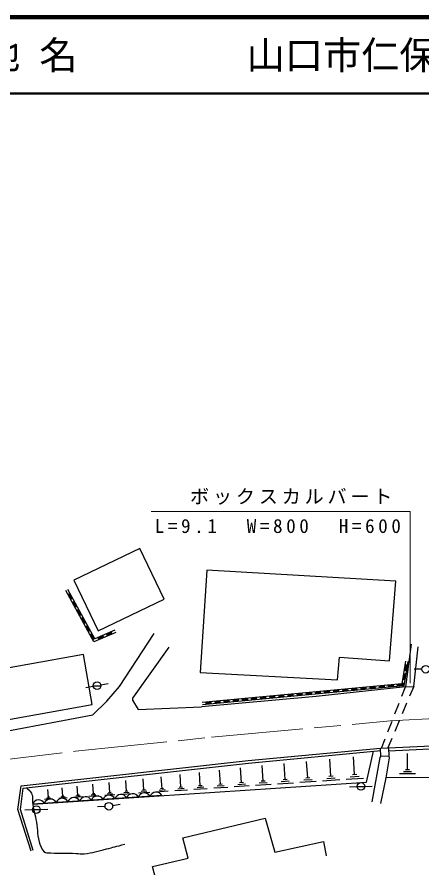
# Model space of a CAD drawing. Units: millimetres, scale not verified. Extents: x 40000 to 680000, y 20000 to 380000.
# Drawn here: x 374959 to 427994, y 268541 to 380000 of the extents above; entities that cross this region are included whole.
import ezdxf
from ezdxf.enums import TextEntityAlignment as Align

# ---------------------------------------------------------------- set-up
doc = ezdxf.new("R2010")
doc.units = ezdxf.units.MM
doc.header["$LTSCALE"] = 1000
doc.linetypes.add('CHAIN', pattern=[18.5, 12, -1.5, 3.5, -1.5])
for name, color, linetype, lineweight in [('M-BGD', 7, 'Continuous', 25), ('M-BGD-EXST', 7, 'Continuous', 25), ('M-BMK', 2, 'CHAIN', 13), ('M-STR-HTXT', 7, 'Continuous', 13), ('M-TTL', 2, 'Continuous', 140), ('M-TTL-LINE', 7, 'Continuous', 50)]:
    doc.layers.add(name, color=color, linetype=linetype, lineweight=lineweight)
doc.layers.add('M-TTL-TXT', color=7, linetype='Continuous')
doc.styles.add('ＭＳ ゴシック', font='')
doc.styles.get('ＭＳ ゴシック').set_extended_font_data('MS Gothic')

msp = doc.modelspace()

# ---------------------------------------------------------------- linework, layer by layer
at = {"layer": 'M-BGD'}
for p, q in [((385032, 298176), (381349, 304869)), ((385164, 298558), (381612, 305013)), ((381899, 304492), (381636, 304347)), ((382026, 303763), (381689, 304376)), ((382079, 303792), (381741, 304405)), ((382131, 303821), (381794, 304434)), ((382184, 303850), (381847, 304463)), ((381974, 303734), (382237, 303879)), ((382478, 303441), (382215, 303296)), ((382605, 302712), (382267, 303325)), ((382657, 302741), (382320, 303354)), ((382710, 302770), (382372, 303383)), ((382762, 302798), (382425, 303412)), ((382552, 302683), (382815, 302827)), ((383056, 302389), (382793, 302245)), ((383183, 301660), (382846, 302274)), ((383236, 301689), (382898, 302303)), ((383288, 301718), (382951, 302331)), ((383341, 301747), (383003, 302360)), ((383131, 301631), (383394, 301776)), ((383635, 301338), (383372, 301193)), ((383762, 300609), (383424, 301222)), ((383814, 300638), (383477, 301251)), ((383867, 300667), (383529, 301280)), ((383919, 300696), (383582, 301309)), ((383709, 300580), (383972, 300725)), ((384213, 300287), (383950, 300142)), ((384340, 299558), (384003, 300171)), ((384393, 299587), (384055, 300200)), ((384445, 299615), (384108, 300229)), ((384498, 299644), (384160, 300258)), ((384288, 299529), (384551, 299673)), ((384792, 299235), (384529, 299091)), ((384919, 298506), (384581, 299120)), ((384971, 298535), (384634, 299148)), ((385024, 298564), (384686, 299177)), ((385076, 298593), (384739, 299206)), ((387882, 299393), (385032, 298176)), ((387764, 299669), (385164, 298558)), ((385557, 298726), (385675, 298450)), ((386224, 298946), (385581, 298671)), ((386248, 298891), (385604, 298616)), ((386272, 298835), (385628, 298561)), ((386295, 298780), (385651, 298505)), ((386319, 298725), (386201, 299001)), ((386661, 299197), (386778, 298921)), ((387328, 299417), (386684, 299142)), ((387352, 299362), (386708, 299087)), ((387375, 299307), (386731, 299032)), ((387399, 299252), (386755, 298977)), ((387422, 299196), (387304, 299472)), ((384866, 298477), (385129, 298622)), ((425828, 295634), (425343, 292661)), ((426124, 295586), (425601, 292383)), ((425635, 294450), (425931, 294401)), ((425807, 295131), (425694, 294440)), ((426044, 295092), (425748, 295141)), ((425866, 295121), (425753, 294430)), ((425925, 295112), (425813, 294421)), ((425985, 295102), (425872, 294411)), ((425441, 293266), (425738, 293217)), ((425614, 293947), (425501, 293256)), ((425850, 293908), (425554, 293956)), ((425673, 293937), (425560, 293246)), ((425732, 293927), (425619, 293236)), ((425791, 293918), (425678, 293227)), ((425343, 292661), (399211, 290208)), ((425601, 292383), (399239, 289910)), ((418784, 292045), (418813, 291746)), ((419487, 292051), (418790, 291985)), ((419509, 291812), (419481, 292111)), ((419979, 292157), (420007, 291859)), ((420682, 292163), (419985, 292098)), ((420687, 292103), (419990, 292038)), ((420693, 292043), (419996, 291978)), ((420704, 291924), (420676, 292223)), ((421174, 292269), (421202, 291971)), ((421877, 292275), (421180, 292210)), ((421882, 292215), (421185, 292150)), ((421888, 292156), (421191, 292090)), ((421893, 292096), (421196, 292030)), ((421899, 292036), (421871, 292335)), ((422369, 292381), (422397, 292083)), ((423071, 292387), (422374, 292322)), ((423077, 292327), (422380, 292262)), ((423082, 292268), (422386, 292202)), ((423088, 292208), (422391, 292143)), ((423094, 292148), (423066, 292447)), ((423563, 292494), (423592, 292195)), ((424266, 292499), (423569, 292434)), ((424272, 292440), (423575, 292374)), ((424277, 292380), (423580, 292314)), ((424283, 292320), (423586, 292255)), ((424288, 292260), (424260, 292559)), ((424786, 292307), (424758, 292606)), ((425394, 292605), (424764, 292546)), ((424769, 292486), (425446, 292550)), ((425498, 292494), (424775, 292426)), ((424781, 292367), (425550, 292439)), ((425357, 291050), (425830, 292261)), ((425657, 292724), (425361, 292772)), ((425394, 292605), (425420, 292762)), ((425479, 292753), (425446, 292550)), ((425498, 292494), (425539, 292743)), ((425598, 292733), (425550, 292439)), ((426908, 292303), (426377, 291045)), ((406837, 290924), (406865, 290625)), ((407540, 290930), (406843, 290864)), ((407562, 290691), (407534, 290989)), ((408032, 291036), (408060, 290737)), ((408734, 291042), (408037, 290976)), ((408740, 290982), (408043, 290917)), ((408745, 290922), (408049, 290857)), ((408757, 290803), (408729, 291102)), ((409226, 291148), (409254, 290850)), ((409929, 291154), (409232, 291089)), ((409935, 291094), (409238, 291029)), ((409940, 291034), (409243, 290969)), ((409946, 290975), (409249, 290909)), ((409951, 290915), (409923, 291214)), ((410421, 291260), (410449, 290962)), ((411124, 291266), (410427, 291201)), ((411129, 291206), (410432, 291141)), ((411135, 291147), (410438, 291081)), ((411141, 291087), (410444, 291021)), ((411146, 291027), (411118, 291326)), ((411616, 291372), (411644, 291074)), ((412319, 291378), (411622, 291313)), ((412324, 291318), (411627, 291253)), ((412330, 291259), (411633, 291193)), ((412335, 291199), (411638, 291134)), ((412341, 291139), (412313, 291438)), ((412811, 291485), (412839, 291186)), ((413513, 291490), (412816, 291425)), ((413519, 291431), (412822, 291365)), ((413524, 291371), (412828, 291305)), ((413530, 291311), (412833, 291246)), ((413536, 291251), (413508, 291550)), ((414005, 291597), (414034, 291298)), ((414708, 291602), (414011, 291537)), ((414714, 291543), (414017, 291477)), ((414719, 291483), (414022, 291417)), ((414725, 291423), (414028, 291358)), ((414730, 291363), (414702, 291662)), ((415200, 291709), (415228, 291410)), ((415903, 291714), (415206, 291649)), ((415908, 291655), (415211, 291589)), ((415914, 291595), (415217, 291530)), ((415920, 291535), (415223, 291470)), ((415925, 291476), (415897, 291774)), ((416395, 291821), (416423, 291522)), ((417098, 291827), (416401, 291761)), ((417103, 291767), (416406, 291701)), ((417109, 291707), (416412, 291642)), ((417114, 291647), (416417, 291582)), ((417120, 291588), (417092, 291886)), ((417590, 291933), (417618, 291634)), ((418292, 291939), (417595, 291873)), ((418298, 291879), (417601, 291814)), ((418303, 291819), (417607, 291754)), ((418309, 291759), (417612, 291694)), ((418315, 291700), (418287, 291998)), ((419493, 291991), (418796, 291926)), ((419498, 291931), (418801, 291866)), ((419504, 291872), (418807, 291806)), ((420699, 291984), (420002, 291918)), ((399668, 290251), (399696, 289953)), ((400371, 290257), (399674, 290192)), ((400377, 290197), (399680, 290132)), ((400382, 290138), (399685, 290072)), ((400388, 290078), (399691, 290012)), ((400393, 290018), (400365, 290317)), ((400863, 290363), (400891, 290065)), ((401566, 290369), (400869, 290304)), ((401571, 290309), (400874, 290244)), ((401577, 290250), (400880, 290184)), ((401583, 290190), (400886, 290125)), ((401588, 290130), (401560, 290429)), ((402058, 290476), (402086, 290177)), ((402761, 290481), (402064, 290416)), ((402766, 290422), (402069, 290356)), ((402772, 290362), (402075, 290296)), ((402777, 290302), (402080, 290237)), ((402783, 290242), (402755, 290541)), ((403253, 290588), (403281, 290289)), ((403955, 290593), (403258, 290528)), ((403961, 290534), (403264, 290468)), ((403966, 290474), (403270, 290409)), ((403972, 290414), (403275, 290349)), ((403978, 290354), (403950, 290653)), ((404447, 290700), (404475, 290401)), ((405150, 290705), (404453, 290640)), ((405156, 290646), (404459, 290580)), ((405161, 290586), (404464, 290521)), ((405167, 290526), (404470, 290461)), ((405172, 290467), (405144, 290765)), ((405642, 290812), (405670, 290513)), ((406345, 290818), (405648, 290752)), ((406350, 290758), (405653, 290692)), ((406356, 290698), (405659, 290633)), ((406362, 290638), (405665, 290573)), ((406367, 290579), (406339, 290877)), ((407545, 290870), (406848, 290805)), ((407551, 290810), (406854, 290745)), ((407556, 290750), (406859, 290685)), ((408751, 290863), (408054, 290797)), ((424448, 288721), (424993, 290119)), ((425988, 290123), (425404, 288741)), ((423538, 286393), (424084, 287790)), ((425015, 287820), (424432, 286438)), ((422701, 284251), (423174, 285461)), ((424043, 285517), (423512, 284259)), ((420734, 279801), (421631, 283833)), ((426086, 281401), (426079, 283515)), ((410074, 280124), (409936, 282219)), ((413034, 280337), (412891, 282500)), ((416064, 280555), (415917, 282788)), ((419166, 280778), (419014, 283082)), ((398966, 279304), (398850, 281058)), ((401612, 279503), (401490, 281353)), ((404357, 279709), (404229, 281658)), ((407182, 279916), (407048, 281944)), ((426615, 281138), (425558, 281135)), ((426350, 281402), (425821, 281400)), ((377009, 276911), (420734, 279801)), ((389303, 278578), (389210, 279982)), ((391587, 278749), (391489, 280237)), ((393957, 278928), (393853, 280500)), ((396415, 279112), (396305, 280774)), ((407436, 279933), (406929, 279899)), ((410615, 279897), (409568, 279827)), ((410336, 280141), (409812, 280107)), ((414152, 279867), (411989, 279724)), ((413593, 280102), (412511, 280031)), ((413305, 280355), (412764, 280319)), ((417218, 280070), (414985, 279923)), ((416641, 280312), (415525, 280239)), ((416344, 280573), (415785, 280536)), ((420357, 280278), (418052, 280125)), ((419761, 280528), (418609, 280451)), ((419454, 280797), (418878, 280759)), ((455967, 280466), (423265, 280363)), ((427145, 280876), (425030, 280869)), ((379063, 277808), (378994, 278842)), ((380963, 277951), (380890, 279054)), ((382934, 278099), (382857, 279273)), ((384980, 278253), (384897, 279501)), ((387101, 278412), (387014, 279737)), ((391773, 278762), (391401, 278737)), ((394363, 278757), (393576, 278705)), ((394153, 278941), (393760, 278915)), ((397273, 278752), (395612, 278642)), ((396844, 278932), (396013, 278877)), ((396623, 279126), (396207, 279099)), ((399872, 278924), (398118, 278808)), ((399419, 279114), (398542, 279056)), ((399185, 279319), (398746, 279290)), ((402567, 279102), (400718, 278979)), ((402090, 279302), (401165, 279241)), ((401843, 279518), (401381, 279488)), ((405364, 279287), (403415, 279158)), ((404861, 279498), (403886, 279434)), ((404601, 279725), (404114, 279693)), ((408230, 279476), (406202, 279342)), ((407706, 279696), (406692, 279629)), ((411156, 279669), (409061, 279531)), ((393915, 278029), (377009, 276911)), ((379597, 277584), (378563, 277515)), ((379330, 277696), (378813, 277662)), ((379192, 277816), (378933, 277799)), ((381533, 277711), (380430, 277639)), ((381248, 277831), (380696, 277795)), ((381101, 277960), (380825, 277942)), ((383541, 277844), (382367, 277767)), ((383238, 277972), (382650, 277933)), ((383081, 278109), (382787, 278089)), ((385624, 277982), (384376, 277899)), ((385302, 278117), (384678, 278076)), ((385136, 278263), (384823, 278242)), ((387786, 278125), (386461, 278037)), ((387444, 278268), (386781, 278225)), ((387267, 278423), (386936, 278401)), ((390028, 278273), (388624, 278180)), ((389666, 278425), (388963, 278379)), ((389479, 278589), (389127, 278566)), ((392355, 278427), (390868, 278328)), ((391971, 278588), (391227, 278539)), ((394769, 278586), (393196, 278482))]:
    msp.add_line(p, q, dxfattribs=at)
for points in [[(385594, 299601), (394240, 303732), (391059, 310390), (382413, 306259)], [(424556, 306124), (399797, 307553), (398923, 294151), (416927, 293172), (417183, 296139), (423760, 295675)], [(370181, 287344), (384821, 289935), (383660, 296495), (369020, 293904)], [(422582, 284249), (423628, 284260), (423640, 283170), (422593, 283160)]]:
    msp.add_lwpolyline(points, close=True, dxfattribs=at)
for points in [[(370181, 287344), (370979, 285984), (384885, 288604), (386709, 290383), (388364, 292332), (392904, 299239)], [(426579, 297872), (425830, 292261), (426908, 292303), (427495, 297512)], [(394853, 297458), (390101, 290763), (390101, 290508), (390821, 289279), (399130, 289655)], [(425830, 292261), (414129, 290983), (403962, 290086), (399130, 289655)], [(423628, 284260), (443222, 285174), (457890, 285861), (461647, 286005), (493905, 287691), (496802, 287842), (503949, 288216), (518086, 288730), (526169, 289184), (539977, 290148)], [(423632, 283895), (443240, 284861), (457906, 285469), (461665, 285614), (493925, 287300), (496822, 287451), (503967, 287825), (526183, 288711), (539993, 289574)], [(375494, 279280), (405225, 282598), (422582, 284249)], [(375759, 278984), (405258, 282276), (422586, 283924)], [(421480, 277209), (422498, 282991), (422593, 283160)], [(423640, 283170), (423686, 282963), (423265, 280363), (422546, 276992)], [(376797, 270733), (375085, 276190), (375494, 279280)], [(377085, 270823), (375393, 276216), (375759, 278984)], [(394830, 260576), (392715, 268717), (397379, 269816), (396660, 272487), (407472, 275067), (408741, 270615), (415101, 272010), (415439, 270144)]]:
    msp.add_lwpolyline(points, dxfattribs=at)
for centre in [(379337, 276721), (380874, 276823), (382411, 276925), (383948, 277026), (385485, 277128), (387022, 277229), (388559, 277331), (390096, 277432), (391633, 277534), (393170, 277636), (377801, 276620)]:
    msp.add_arc(centre, 843, 27.79487, 159.76817, dxfattribs=at)
msp.add_open_spline([(376188, 279032), (376502, 278798), (376647, 278651), (376834, 278329), (377114, 277846), (376918, 277462), (377009, 276911), (377189, 275832), (377397, 275247), (377570, 274166), (377659, 273614), (377591, 273288), (377706, 272741), (377829, 272158), (377839, 271801), (378107, 271268), (378262, 270958), (378353, 270726), (378667, 270580), (378923, 270460), (379105, 270528), (379387, 270516), (380675, 270459), (381398, 270485), (382686, 270451), (383099, 270441), (383332, 270354), (383743, 270403), (384898, 270544), (385526, 270752), (386657, 271028), (387600, 271258), (387911, 271343), (389058, 271668)], degree=3, knots=[0, 0, 0, 0, 1, 1, 1, 2, 2, 2, 3, 3, 3, 4, 4, 4, 5, 5, 5, 6, 6, 6, 7, 7, 7, 8, 8, 8, 9, 9, 9, 10, 10, 10, 11, 11, 11, 11], dxfattribs=at)
at = {"layer": 'M-BGD-EXST'}
for p, q in [((427988, 294585), (426988, 294603)), ((384951, 292329), (383967, 292147)), ((384942, 292420), (385942, 292420)), ((385934, 292511), (386917, 292693)), ((419491, 279190), (418494, 279121)), ((419490, 279225), (420490, 279225)), ((420490, 279233), (421490, 279251)), ((386485, 276607), (385487, 276558)), ((387478, 276717), (388463, 276886)), ((376990, 276166), (375991, 276130)), ((376990, 276184), (377990, 276184)), ((377990, 276199), (378989, 276229))]:
    msp.add_line(p, q, dxfattribs=at)
for centre in [(428487, 294576), (385442, 292420), (419990, 279225), (377490, 276184), (386985, 276632)]:
    msp.add_circle(centre, 500, dxfattribs=at)
at = {"layer": 'M-BMK'}
msp.add_lwpolyline([(368934, 282221), (382627, 283840), (400432, 285665), (423844, 287796), (451835, 289269), (464456, 289898)], dxfattribs=at)
at = {"layer": 'M-STR-HTXT'}
msp.add_lwpolyline([(426452, 292740), (426452, 315232), (392528, 315232)], dxfattribs=at)
at = {"layer": 'M-TTL'}
msp.add_line((680000, 380000), (40000, 380000), dxfattribs=at)
at = {"layer": 'M-TTL-LINE'}
msp.add_line((40000, 370000), (680000, 370000), dxfattribs=at)

# ---------------------------------------------------------------- texts
at = {"layer": 'M-STR-HTXT', "char_height": 1833, "attachment_point": 5, "style": 'ＭＳ ゴシック'}
for s, insert in [('\\T1.2;ボックスカルバート', (411123, 317110)), ('\\T1.38;L=9.1\\~\\~W=800\u3000H=600', (409353, 313321))]:
    msp.add_mtext(s, dxfattribs=dict(at, insert=insert))
at = {"layer": 'M-TTL-TXT', "style": 'ＭＳ ゴシック'}
for s, p in [('地 名', (370380, 375000)), ('山口市仁保上郷', (405024, 375000))]:
    msp.add_text(s, height=3666, dxfattribs=at).set_placement(p, align=Align.MIDDLE_LEFT)

doc.saveas('drawing.dxf')
